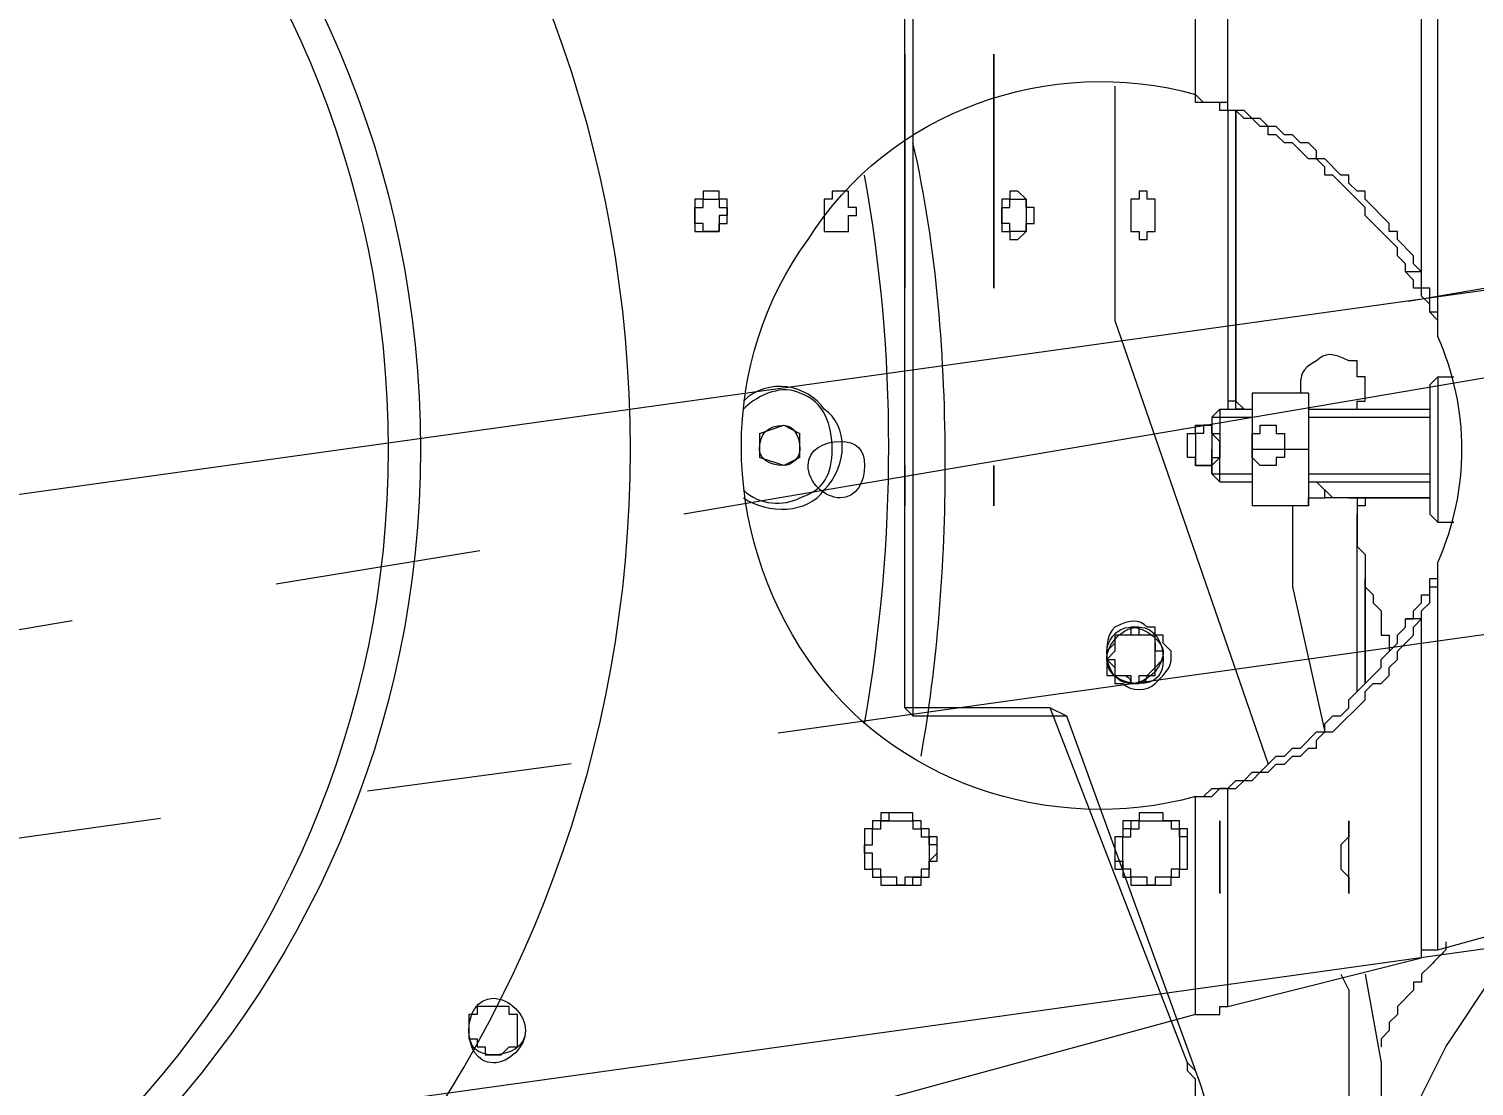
# Model space of a CAD drawing. Header units: millimetres. Extents: x 25083 to 52777, y 24772 to 45779.
# Drawn here: x 39231.9 to 39298.4, y 33597.2 to 33645.8 of the extents above; entities that cross this region are included whole.
import ezdxf

# ---------------------------------------------------------------- set-up
doc = ezdxf.new("R2010")
doc.units = ezdxf.units.MM
doc.layers.add('小车', color=7, linetype='Continuous')
doc.styles.get("Standard").update_dxf_attribs({"font": ''})
doc.styles.get('Standard').set_extended_font_data('SimSun')
doc.dimstyles.new('15', dxfattribs={"dimtxt": 15, "dimasz": 10, "dimexe": 2, "dimexo": 1, "dimgap": 1, "dimtad": 1, "dimdsep": 46, "dimtxsty": 'Standard', "dimcen": 2.5, "dimadec": 0, "dimazin": 0, "dimtfac": 1, "dimtmove": 2, "dimatfit": 3, "dimfxl": 1, "dimtolj": 1, "dimarcsym": 0})
doc.dimstyles.new('ISO-25', dxfattribs={"dimtxt": 2.5, "dimasz": 2.5, "dimexe": 1.25, "dimexo": 0.625, "dimtad": 1, "dimtxsty": 'Standard', "dimcen": 2.5, "dimadec": 0, "dimazin": 0, "dimtfac": 1, "dimtmove": 0, "dimatfit": 3, "dimfxl": 1, "dimarcsym": 0})

# ---------------------------------------------------------------- blocks, each defined once
blk = doc.blocks.new('*D925')
at = {"color": 0, "lineweight": -2}
for p, q in [((29677.862, 34881.662), (29677.862, 32448.293)), ((40733.017, 34757.645), (40733.017, 32448.293)), ((29680.362, 32449.543), (40730.517, 32449.543))]:
    blk.add_line(p, q, dxfattribs=at)
at = {"color": 0}
for points in [[(29680.362, 32449.96), (29680.362, 32449.127), (29677.862, 32449.543)], [(40730.517, 32449.127), (40730.517, 32449.96), (40733.017, 32449.543)]]:
    blk.add_solid(points, dxfattribs=at)
at = {"layer": 'DEFPOINTS', "color": 0}
for p in [(29677.862, 34882.287), (40733.017, 34758.27), (40733.017, 32449.543)]:
    blk.add_point(p, dxfattribs=at)
at = {"color": 0, "insert": (35205.439, 32451.628), "char_height": 2.5, "attachment_point": 5}
blk.add_mtext('11055,15', dxfattribs=at)
blk = doc.blocks.new('zw$D2F4')
at = {"color": 7, "lineweight": 5}
for points in [[(420.378, 238.784), (420.007, 238.784), (420.007, 238.412), (419.636, 238.412), (419.636, 238.041), (419.264, 238.041), (419.264, 237.298), (419.636, 236.927), (419.636, 236.556), (420.378, 236.556)], [(420.378, 236.556), (421.121, 236.556), (421.121, 236.927), (421.492, 236.927), (421.492, 237.298), (421.492, 238.412), (421.121, 238.412), (421.121, 238.784), (420.378, 238.784)], [(457.886, 228.386), (457.143, 228.386), (457.143, 228.014), (457.143, 227.643), (457.143, 227.272), (457.514, 227.272), (457.514, 226.9), (457.886, 226.9)], [(457.886, 226.9), (457.886, 227.272), (457.143, 227.272), (457.143, 227.643), (457.143, 228.014), (457.514, 228.014), (457.514, 228.386), (457.886, 228.386)], [(457.886, 226.9), (458.628, 226.9), (458.628, 227.272), (459, 227.272), (459, 228.014), (458.628, 228.014), (458.628, 228.386), (457.886, 228.386)], [(457.886, 228.386), (458.257, 228.386), (458.257, 228.014), (458.628, 228.014), (458.628, 227.643), (458.628, 227.272), (458.257, 227.272), (458.257, 226.9), (457.886, 226.9)], [(446.374, 224.301), (446.745, 225.415)], [(447.859, 225.415), (446.745, 225.415)], [(447.859, 225.415), (448.23, 224.301)], [(446.745, 223.558), (446.374, 224.301)], [(448.23, 224.301), (447.859, 223.558)], [(446.745, 223.558), (447.859, 223.558)], [(457.886, 222.444), (457.143, 222.444), (457.143, 222.073), (457.143, 221.33), (457.886, 221.33), (457.886, 220.959)], [(457.886, 220.959), (458.257, 220.959), (458.257, 221.33), (459, 221.33), (459, 221.701), (459, 222.073), (458.628, 222.073), (458.628, 222.444), (457.886, 222.444)], [(428.548, 220.587), (427.806, 220.587), (427.806, 220.216), (427.434, 220.216), (427.434, 219.845), (427.063, 219.845), (427.063, 218.359), (427.434, 218.359), (427.434, 217.616), (428.177, 217.616), (428.548, 217.245)], [(428.548, 220.587), (427.806, 220.587), (427.806, 220.216), (427.434, 220.216), (427.434, 219.845), (427.063, 219.845), (427.063, 217.988), (427.434, 217.988), (427.434, 217.616), (428.177, 217.616), (428.177, 217.245), (428.548, 217.245)], [(428.548, 217.616), (427.806, 217.616), (427.806, 217.988), (427.434, 217.988), (427.434, 218.359), (427.434, 218.73), (427.063, 218.73), (427.063, 219.102), (427.434, 219.102), (427.434, 219.845), (427.806, 219.845), (427.806, 220.216), (428.548, 220.216), (428.548, 220.587)], [(428.548, 217.245), (428.92, 217.245), (428.92, 217.616), (429.662, 217.616), (429.662, 217.988), (430.034, 217.988), (430.034, 218.359), (430.405, 218.359), (430.405, 219.845), (430.034, 219.845), (430.034, 220.216), (429.662, 220.216), (429.662, 220.587), (428.548, 220.587)], [(428.548, 217.245), (429.291, 217.245), (429.291, 217.616), (429.662, 217.616), (429.662, 217.988), (430.034, 217.988), (430.034, 218.359), (430.405, 218.359), (430.405, 219.473), (430.034, 219.473), (430.034, 220.216), (429.662, 220.216), (429.662, 220.587), (428.548, 220.587)], [(428.548, 220.587), (428.92, 220.587), (428.92, 220.216), (429.662, 220.216), (429.662, 219.845), (430.034, 219.845), (430.034, 219.473), (430.034, 218.359), (429.662, 218.359), (429.662, 217.988), (429.291, 217.988), (429.291, 217.616), (428.548, 217.616)], [(435.233, 218.73), (434.861, 218.359)], [(435.233, 218.73), (514.332, 218.73)], [(435.233, 212.046), (435.233, 218.73)], [(444.517, 218.73), (445.259, 218.73), (446.374, 218.73)], [(446.374, 218.73), (445.259, 218.73), (444.517, 218.73)], [(444.517, 218.73), (446.374, 218.73)], [(446.374, 218.73), (444.517, 218.73)], [(454.543, 218.73), (465.313, 218.73)], [(465.313, 218.73), (454.543, 218.73)], [(514.332, 218.359), (434.861, 218.359)], [(434.861, 218.359), (434.861, 211.303)], [(444.517, 214.645), (446.374, 214.645)], [(446.374, 214.645), (444.517, 214.645)], [(465.313, 214.645), (461.228, 214.645), (460.114, 214.645), (454.543, 214.645)], [(454.543, 214.645), (459, 214.645), (459.742, 214.645), (465.313, 214.645)], [(455.286, 214.645), (464.941, 214.645)], [(464.941, 214.645), (455.286, 214.645)], [(457.886, 214.274), (457.143, 214.274), (457.143, 213.903), (456.772, 213.903), (456.772, 213.531), (457.143, 213.16), (457.514, 213.16), (457.514, 212.789), (457.886, 212.789)], [(457.886, 213.16), (457.143, 213.16), (457.143, 213.531), (457.143, 213.903), (457.514, 213.903), (457.514, 214.274), (457.886, 214.274)], [(457.886, 212.789), (458.257, 212.789), (458.257, 213.16), (458.628, 213.16), (459, 213.531), (459, 213.903), (458.628, 213.903), (458.628, 214.274), (457.886, 214.274)], [(457.886, 214.274), (458.257, 214.274), (458.257, 213.903), (458.628, 213.903), (458.628, 213.531), (458.628, 213.16), (457.886, 213.16)], [(418.893, 205.733), (435.233, 212.046)], [(435.233, 212.046), (434.861, 211.303)], [(434.861, 211.303), (418.522, 205.362)], [(437.461, 209.446), (436.718, 209.446), (436.718, 209.075), (436.347, 209.075), (436.347, 208.704)], [(437.832, 209.446), (437.461, 209.446), (437.09, 209.075), (436.718, 209.075), (436.718, 208.704), (436.718, 208.332), (436.347, 208.332), (436.347, 207.961), (436.718, 207.961), (436.718, 207.218), (437.832, 207.218)], [(437.461, 209.446), (437.461, 209.075), (437.09, 209.075)], [(438.575, 208.332), (438.575, 209.075), (437.832, 209.075), (437.461, 209.446)], [(437.832, 207.218), (438.575, 207.218), (438.575, 207.59), (438.575, 207.961), (438.946, 207.961), (438.946, 208.332), (438.575, 208.332), (438.575, 209.075), (438.204, 209.075), (437.832, 209.446)], [(428.548, 209.075), (427.806, 209.075), (427.806, 208.704), (427.434, 208.704), (427.434, 208.332), (427.063, 208.332), (427.063, 206.476), (427.434, 206.476), (427.434, 206.104), (427.806, 206.104), (427.806, 205.733), (428.548, 205.733)], [(428.548, 209.075), (428.177, 209.075), (428.177, 208.704), (427.434, 208.704), (427.434, 208.332), (427.063, 208.332), (427.063, 206.476), (427.434, 206.476), (427.434, 206.104), (427.806, 206.104), (427.806, 205.733), (428.548, 205.733)], [(428.548, 205.733), (429.291, 205.733), (429.291, 206.104), (430.034, 206.104), (430.034, 206.476), (430.034, 206.847), (430.405, 206.847), (430.405, 207.961), (430.034, 207.961), (430.034, 208.704), (429.291, 208.704), (429.291, 209.075), (428.548, 209.075)], [(428.548, 205.733), (429.662, 205.733), (429.662, 206.104), (430.034, 206.104), (430.034, 206.476), (430.034, 206.847), (430.405, 206.847), (430.405, 207.961), (430.034, 207.961), (430.034, 208.332), (429.662, 208.332), (429.662, 208.704), (429.291, 208.704), (429.291, 209.075), (428.548, 209.075)], [(453.058, 209.075), (432.633, 202.019)], [(437.09, 209.075), (436.718, 209.075), (436.718, 208.704)], [(463.827, 209.075), (453.058, 209.075)], [(428.548, 206.104), (427.806, 206.104), (427.806, 206.476), (427.434, 206.476), (427.434, 206.847), (427.434, 207.218), (427.063, 207.218), (427.063, 207.59), (427.434, 207.59), (427.434, 208.332), (427.806, 208.332), (427.806, 208.704), (428.548, 208.704)], [(428.548, 208.704), (429.291, 208.704), (429.291, 208.332), (429.662, 208.332), (429.662, 207.961), (430.034, 207.961), (430.034, 206.476), (429.662, 206.476), (429.662, 206.104), (428.548, 206.104)], [(438.575, 207.59), (438.575, 208.332)], [(457.886, 208.332), (457.143, 208.332), (457.143, 207.961), (456.772, 207.961), (456.772, 207.59), (457.143, 207.59), (457.143, 207.218), (457.886, 207.218)], [(457.886, 207.218), (458.628, 207.218), (458.628, 207.59), (459, 207.59), (459, 207.961), (458.628, 207.961), (458.628, 208.332), (457.886, 208.332)], [(408.124, 207.961), (408.495, 207.961), (409.609, 206.847), (409.98, 206.847), (410.723, 206.104), (411.466, 206.104), (411.466, 205.733), (412.58, 205.733), (412.58, 205.362), (414.808, 205.362), (415.179, 204.99), (415.551, 204.99), (415.551, 205.362), (418.15, 205.362), (418.522, 205.733), (418.893, 205.733)], [(437.461, 206.476), (437.832, 206.476), (438.204, 206.847), (438.575, 206.847), (438.575, 207.218), (438.946, 207.218), (438.946, 207.59)], [(438.204, 207.218), (438.575, 207.218), (438.575, 207.59)], [(437.461, 206.847), (437.832, 206.847), (437.832, 207.218), (438.204, 207.218)], [(438.204, 207.218), (437.832, 207.218)], [(418.893, 205.733), (418.522, 205.362)], [(447.116, 204.247), (446.745, 204.247), (446.374, 204.619), (446.374, 205.362), (446.745, 205.362), (446.745, 205.733), (447.116, 205.733)], [(447.116, 205.733), (447.859, 205.733), (447.859, 205.362), (448.23, 205.362), (448.23, 204.99), (448.23, 204.619), (447.859, 204.619), (447.859, 204.247), (447.116, 204.247)], [(431.148, 205.362), (431.148, 204.99), (431.519, 204.619), (431.519, 204.247)], [(447.116, 205.362), (446.374, 205.362), (446.374, 204.99), (446.374, 204.619), (446.745, 204.619), (446.745, 204.247), (447.116, 204.247)], [(447.116, 204.247), (447.488, 204.247), (447.859, 204.619), (448.23, 204.619), (448.23, 204.99), (447.859, 204.99), (447.859, 205.362), (447.116, 205.362)], [(462.713, 204.247), (463.085, 204.247), (463.085, 205.362), (463.456, 205.362)], [(426.691, 204.247), (427.806, 204.247), (428.177, 204.247), (430.034, 204.247)], [(430.034, 204.247), (428.92, 204.247), (426.691, 204.247)], [(427.063, 204.247), (429.662, 204.247)], [(429.662, 204.247), (427.063, 204.247)], [(431.519, 203.876), (431.519, 204.247)], [(431.519, 204.247), (431.519, 203.876), (431.891, 203.505), (431.891, 203.133), (432.262, 202.762), (432.262, 202.391), (433.005, 201.648), (433.005, 201.277), (433.376, 200.905), (433.376, 200.534), (434.119, 199.791), (434.119, 199.42), (434.49, 199.42), (434.861, 199.048), (434.861, 198.677), (435.233, 198.306), (435.604, 198.306), (437.09, 196.82), (437.461, 196.82), (438.204, 196.078), (438.575, 196.078), (438.946, 195.706), (439.318, 195.706)], [(446.002, 204.619), (445.631, 204.247)], [(445.631, 204.247), (447.116, 204.247)], [(445.631, 204.247), (445.631, 202.762)], [(447.116, 204.619), (446.002, 204.619)], [(446.002, 204.619), (447.116, 204.619)], [(448.602, 204.619), (447.116, 204.619)], [(448.602, 204.619), (447.116, 204.619)], [(448.973, 204.247), (447.116, 204.247)], [(448.602, 204.619), (448.973, 204.247)], [(448.973, 204.247), (448.973, 202.762)], [(455.286, 195.706), (455.657, 195.706), (456.029, 196.078), (456.4, 196.078), (457.886, 197.563), (458.257, 197.563), (459.742, 199.048), (459.742, 199.42), (460.114, 199.42), (460.485, 199.791), (460.485, 200.162), (461.228, 200.905), (461.228, 201.277), (461.599, 201.648), (461.599, 202.019), (461.971, 202.019), (461.971, 202.391), (462.342, 202.762), (462.342, 203.133), (462.713, 203.505), (462.713, 204.247)], [(462.713, 203.876), (462.713, 204.247)], [(462.713, 203.876), (448.973, 203.876)], [(448.973, 203.133), (449.344, 203.505)], [(448.973, 203.505), (448.973, 203.133)], [(448.973, 203.133), (448.973, 203.505)], [(448.973, 203.133), (448.973, 203.505), (449.344, 203.505)], [(449.344, 203.505), (449.344, 203.876)], [(449.344, 203.505), (462.713, 203.505)], [(462.713, 203.505), (449.344, 203.505)], [(444.517, 200.162), (444.517, 202.762)], [(447.116, 202.762), (444.517, 202.762)], [(444.888, 202.762), (444.517, 202.762)], [(449.716, 202.762), (444.888, 202.762)], [(447.116, 201.277), (446.745, 201.277), (446.745, 201.648), (446.374, 201.648), (446.374, 202.019), (446.374, 202.391), (446.745, 202.762), (447.116, 202.762)], [(447.116, 200.162), (447.116, 202.762)], [(449.716, 202.762), (447.116, 202.762)], [(447.116, 202.762), (447.859, 202.762), (447.859, 202.391), (448.23, 202.391), (448.23, 201.648), (447.859, 201.648), (447.859, 201.277), (447.116, 201.277)], [(449.716, 200.162), (449.716, 202.762)], [(440.803, 200.905), (434.119, 199.42)], [(444.517, 200.905), (440.803, 200.905)], [(447.116, 200.162), (444.517, 200.162)], [(444.517, 200.162), (444.888, 200.162)], [(444.888, 200.162), (444.888, 199.42)], [(445.631, 200.162), (444.888, 200.162)], [(445.631, 200.162), (444.888, 200.162)], [(447.116, 200.162), (445.631, 200.162)], [(447.116, 200.162), (445.631, 200.162)], [(445.631, 200.162), (445.631, 194.592)], [(449.716, 200.162), (447.116, 200.162)], [(448.973, 200.162), (447.116, 200.162)], [(448.973, 200.162), (447.116, 200.162)], [(449.716, 200.162), (448.973, 200.162)], [(449.716, 200.162), (448.973, 200.162)], [(448.973, 200.162), (448.973, 194.592)], [(444.888, 199.048), (445.631, 199.791)], [(444.888, 199.42), (445.259, 199.42)], [(444.888, 198.306), (444.888, 199.42)], [(444.888, 194.592), (444.888, 199.048)], [(422.235, 198.306), (409.98, 198.306)], [(422.978, 198.677), (422.235, 198.306)], [(430.034, 198.306), (429.291, 198.306), (428.92, 198.677), (427.806, 198.677), (427.434, 198.306), (426.691, 198.306)], [(426.691, 198.306), (430.034, 198.306)], [(444.888, 198.306), (444.888, 197.934)], [(450.087, 197.563), (450.458, 197.563), (450.458, 197.934), (451.201, 197.934), (451.201, 198.306)], [(422.978, 197.563), (418.893, 196.82)], [(435.975, 197.934), (444.145, 197.934)], [(436.347, 197.563), (441.174, 197.563)], [(441.546, 197.563), (436.347, 197.563)], [(444.517, 197.934), (442.66, 197.934), (442.289, 197.563), (440.803, 197.563), (440.432, 197.192), (440.06, 197.192), (439.689, 196.82), (438.575, 196.82), (438.575, 196.449), (437.832, 196.449)], [(444.888, 197.192), (444.888, 197.563), (444.517, 197.563), (444.517, 197.934)], [(448.973, 197.934), (449.344, 197.934), (449.344, 197.563), (450.087, 197.563)], [(418.893, 196.82), (409.98, 196.82)], [(423.349, 194.592), (422.978, 194.963), (422.607, 194.963), (422.607, 195.335), (422.235, 195.335), (421.492, 196.078), (421.121, 196.078), (420.75, 196.449), (420.378, 196.449), (420.007, 196.82), (419.636, 196.82)], [(413.694, 196.078), (415.922, 195.706), (419.636, 193.849), (422.978, 191.621), (425.577, 188.65)], [(439.318, 194.963), (439.318, 195.706)], [(439.318, 195.706), (439.318, 195.335), (439.689, 195.335), (440.06, 194.963), (440.432, 194.963), (440.432, 194.592), (441.174, 194.592), (441.174, 194.221), (441.917, 194.221)], [(452.687, 194.221), (453.058, 194.221), (453.429, 194.592), (453.801, 194.592), (454.172, 194.963), (454.543, 194.963), (454.543, 195.335), (454.915, 195.335), (455.286, 195.706)], [(455.286, 194.963), (455.286, 195.706)], [(444.145, 194.592), (443.774, 194.221)], [(450.458, 194.221), (443.774, 194.221)], [(443.774, 194.221), (443.774, 193.478)], [(450.087, 194.592), (444.145, 194.592)], [(450.458, 194.221), (450.087, 194.592)], [(450.458, 194.221), (450.458, 193.478)]]:
    blk.add_lwpolyline(points, dxfattribs=at)
at = {"color": 7, "lineweight": 0}
for points in [[(421.121, 205.362), (412.208, 238.041)], [(421.121, 205.362), (431.148, 205.362)], [(421.121, 205.362), (421.121, 204.247), (421.492, 204.247), (421.492, 203.876)], [(431.148, 205.362), (431.148, 204.619), (431.519, 204.247), (431.519, 203.876)], [(462.713, 203.876), (463.085, 203.876), (463.085, 204.99), (463.456, 205.362)], [(463.456, 205.362), (473.111, 205.362)], [(446.002, 204.619), (446.002, 202.762)], [(448.602, 204.619), (448.602, 202.762)], [(421.492, 203.876), (431.519, 203.876)], [(421.492, 203.876), (423.721, 194.963)], [(431.519, 203.876), (431.519, 203.505), (431.891, 203.133), (431.891, 202.762), (432.262, 202.391), (432.262, 202.019), (432.633, 201.648), (432.633, 201.277), (433.005, 200.905), (433.005, 200.534), (433.376, 200.162), (433.376, 199.791), (433.747, 199.791), (434.119, 199.42), (434.119, 199.048), (435.604, 197.563), (435.975, 197.563), (436.347, 197.192), (436.347, 196.82), (436.718, 196.449), (437.09, 196.449), (437.461, 196.078), (437.832, 196.078), (438.575, 195.335), (438.946, 195.335), (439.318, 194.963)], [(455.286, 194.963), (455.657, 195.335), (456.029, 195.335), (456.772, 196.078), (457.143, 196.078), (457.143, 196.449), (457.514, 196.449), (458.628, 197.563), (459, 197.563), (459, 197.934), (459.371, 198.306), (459.742, 198.306), (459.742, 198.677), (460.485, 199.42), (460.485, 199.791), (460.857, 199.791), (461.228, 200.162), (461.228, 200.534), (461.599, 200.905), (461.599, 201.277), (461.971, 201.648), (461.971, 202.019), (462.342, 202.391), (462.342, 202.762), (462.713, 203.133), (462.713, 203.876)], [(462.713, 203.876), (473.111, 203.876)], [(446.002, 200.162), (446.002, 194.592)], [(448.602, 200.162), (448.602, 194.592)], [(423.721, 194.963), (439.318, 194.963)], [(423.721, 194.963), (424.092, 194.963), (424.092, 194.221)], [(439.318, 194.963), (439.689, 194.963), (440.06, 194.592), (440.803, 194.592), (440.803, 194.221), (441.917, 194.221)], [(452.687, 194.221), (453.429, 194.221), (453.429, 194.592), (454.543, 194.592), (454.543, 194.963), (455.286, 194.963)], [(455.286, 194.963), (470.512, 194.963)], [(424.092, 194.221), (441.917, 194.221)], [(424.092, 194.221), (427.063, 183.451)], [(452.315, 194.221), (470.14, 194.221)], [(452.315, 194.221), (452.687, 194.221)]]:
    blk.add_lwpolyline(points, dxfattribs=at)
at = {"color": 7, "lineweight": 5}
for points in [[(447.116, 334.594), (421.492, 334.594), (400.696, 313.798), (400.696, 287.803), (400.696, 262.179), (421.492, 241.012), (447.116, 241.012), (473.111, 241.012), (493.907, 262.179), (493.907, 287.803), (493.907, 313.798), (473.111, 334.594), (447.116, 334.594)], [(447.116, 333.48), (422.235, 333.48), (401.81, 313.056), (401.81, 287.803), (401.81, 262.922), (422.235, 242.497), (447.116, 242.497), (472.369, 242.497), (492.793, 262.922), (492.793, 287.803), (492.793, 313.056), (472.369, 333.48), (447.116, 333.48)], [(420.378, 238.784), (419.636, 238.784), (418.893, 238.412), (418.893, 237.67), (418.893, 236.927), (419.636, 236.184), (420.378, 236.184), (421.121, 236.184), (421.864, 236.927), (421.864, 237.67), (421.864, 238.412), (421.121, 238.784), (420.378, 238.784)], [(420.378, 238.784), (419.636, 238.784), (419.264, 238.412), (419.264, 237.67), (419.264, 236.927), (419.636, 236.184), (420.378, 236.184), (421.121, 236.184), (421.864, 236.927), (421.864, 237.67), (421.864, 238.412), (421.121, 238.784), (420.378, 238.784)], [(447.116, 225.415), (446.745, 225.415), (446.374, 225.044), (446.374, 224.301), (446.374, 223.929), (446.745, 223.558), (447.116, 223.558), (447.859, 223.558), (448.23, 223.929), (448.23, 224.301), (448.23, 225.044), (447.859, 225.415), (447.116, 225.415)], [(446.374, 223.187), (445.631, 223.187), (444.888, 222.444), (444.888, 221.701), (444.888, 220.959), (445.631, 220.587), (446.374, 220.587), (447.116, 220.587), (447.488, 220.959), (447.488, 221.701), (447.488, 222.444), (447.116, 223.187), (446.374, 223.187)], [(446.374, 223.187), (445.631, 223.187), (444.888, 222.444), (444.888, 221.701), (444.888, 220.959), (445.631, 220.587), (446.374, 220.587), (447.116, 220.587), (447.488, 220.959), (447.488, 221.701), (447.488, 222.444), (447.116, 223.187), (446.374, 223.187)], [(437.832, 209.446), (437.09, 209.446), (436.347, 209.075), (436.347, 208.332), (436.347, 207.59), (437.09, 206.847), (437.832, 206.847), (438.204, 206.847), (438.946, 207.59), (438.946, 208.332), (438.946, 209.075), (438.204, 209.446), (437.832, 209.446)], [(437.461, 209.446), (436.718, 209.446), (436.347, 208.704), (436.347, 207.961), (436.347, 207.218), (436.718, 206.847), (437.461, 206.847), (438.204, 206.847), (438.946, 207.218), (438.946, 207.961), (438.946, 208.704), (438.204, 209.446), (437.461, 209.446)]]:
    blk.add_open_spline(points, degree=3, knots=[0, 0, 0, 0, 1, 1, 1, 2, 2, 2, 3, 3, 3, 4, 4, 4, 4], dxfattribs=at)
for points in [[(391.412, 278.148), (396.24, 251.039), (419.636, 231.357), (447.116, 231.357)], [(447.116, 231.357), (474.597, 231.357), (498.364, 251.039), (503.191, 278.148)], [(444.888, 226.158), (444.145, 225.044), (444.145, 223.187), (445.259, 222.444)], [(445.259, 226.158), (444.517, 225.415), (444.517, 224.301), (444.888, 223.558)], [(449.716, 223.558), (450.087, 224.301), (449.716, 225.415), (448.973, 226.158)], [(448.973, 222.444), (450.087, 223.187), (450.458, 225.044), (449.344, 226.158)], [(444.888, 223.558), (445.259, 222.444), (446.002, 222.073), (447.116, 222.073)], [(447.116, 222.073), (448.23, 222.073), (449.344, 222.444), (449.716, 223.558)], [(445.259, 222.444), (446.374, 221.33), (448.23, 221.33), (448.973, 222.444)], [(434.49, 220.587), (443.031, 219.102), (451.573, 219.102), (459.742, 220.587)], [(446.374, 216.874), (451.201, 216.874), (456.4, 217.245), (461.228, 218.359)], [(433.005, 217.988), (437.09, 217.245), (441.917, 216.874), (446.374, 216.874)], [(438.946, 209.075), (438.575, 209.446), (438.204, 209.446), (437.461, 209.446)], [(438.946, 207.59), (439.318, 207.961), (439.318, 208.332), (438.946, 209.075)], [(436.347, 208.704), (435.975, 208.332), (435.975, 207.59), (436.347, 207.218)], [(436.718, 208.704), (436.718, 208.704), (436.718, 208.332), (436.347, 208.332)], [(436.347, 208.332), (436.347, 207.961), (436.347, 207.59), (436.718, 207.59)], [(436.718, 208.704), (436.718, 208.704), (436.718, 208.704), (436.718, 208.704)], [(408.124, 207.59), (410.723, 204.619), (414.808, 203.876), (418.522, 205.362)], [(436.718, 207.59), (437.09, 207.218), (437.461, 206.847), (437.461, 206.847)], [(436.347, 207.218), (436.718, 206.847), (437.09, 206.476), (437.461, 206.476)], [(448.973, 203.505), (448.973, 203.505), (448.973, 203.505), (448.973, 203.505)], [(450.087, 200.534), (450.087, 200.534), (449.716, 200.534), (449.716, 200.534)], [(451.201, 199.791), (450.83, 200.534), (450.458, 200.534), (450.087, 200.534)], [(451.201, 198.306), (451.573, 199.048), (451.573, 199.42), (451.201, 199.791)], [(444.888, 197.934), (444.888, 197.934), (444.517, 197.934), (444.517, 197.934)], [(444.888, 197.934), (444.888, 197.934), (444.888, 197.563), (444.888, 197.563)], [(444.888, 197.563), (444.888, 197.192), (444.888, 197.192), (444.888, 196.82)], [(444.888, 196.82), (444.888, 196.078), (444.888, 195.335), (444.888, 194.592)], [(424.092, 193.849), (423.721, 194.221), (423.721, 194.221), (423.349, 194.592)], [(424.463, 193.849), (424.092, 193.849), (424.092, 193.849), (424.092, 193.849)]]:
    blk.add_open_spline(points, degree=3, dxfattribs=at)
at = {"color": 7, "lineweight": 0}
for points in [[(437.461, 223.187), (443.403, 227.272), (451.201, 227.272), (456.772, 223.187)], [(431.148, 205.362), (429.291, 212.046), (431.891, 219.473), (437.461, 223.187)], [(456.772, 223.187), (462.713, 219.473), (465.313, 212.046), (463.456, 205.362)], [(441.917, 194.221), (445.259, 192.735), (448.973, 192.735), (452.315, 194.221)]]:
    blk.add_open_spline(points, degree=3, dxfattribs=at)
blk = doc.blocks.new('*D469')
at = {"layer": 'DEFPOINTS', "color": 0}
for p in [(36061.191, 116692.222), (36180.039, 116685.352), (36180.039, 116527.033)]:
    blk.add_point(p, dxfattribs=at)
at = {"layer": '小车', "color": 0, "linetype": 'Continuous', "lineweight": -2}
for p, q in [((36061.191, 116691.222), (36061.191, 116525.033)), ((36180.039, 116684.352), (36180.039, 116525.033)), ((36071.191, 116527.033), (36084.175, 116527.033)), ((36170.039, 116527.033), (36146.425, 116527.033))]:
    blk.add_line(p, q, dxfattribs=at)
at = {"layer": '小车', "color": 0}
for points in [[(36071.191, 116528.7), (36071.191, 116525.366), (36061.191, 116527.033)], [(36170.039, 116528.7), (36170.039, 116525.366), (36180.039, 116527.033)]]:
    blk.add_solid(points, dxfattribs=at)
at = {"layer": '小车', "color": 0, "insert": (36115.3, 116527.033), "char_height": 15, "attachment_point": 5}
blk.add_mtext('\\A1;118.85', dxfattribs=at)
blk = doc.blocks.new('*D470')
at = {"layer": 'DEFPOINTS', "color": 0}
for p in [(36180.039, 116639.326), (36197.537, 116639.326), (36197.537, 116438.26)]:
    blk.add_point(p, dxfattribs=at)
at = {"layer": '小车', "color": 0, "linetype": 'Continuous', "lineweight": -2}
for p, q in [((36180.039, 116638.326), (36180.039, 116436.26)), ((36197.537, 116638.326), (36197.537, 116436.26)), ((36170.039, 116438.26), (36160.039, 116438.26)), ((36180.039, 116438.26), (36197.537, 116438.26)), ((36207.537, 116438.26), (36217.537, 116438.26))]:
    blk.add_line(p, q, dxfattribs=at)
at = {"layer": '小车', "color": 0}
for points in [[(36170.039, 116439.926), (36170.039, 116436.593), (36180.039, 116438.26)], [(36207.537, 116439.926), (36207.537, 116436.593), (36197.537, 116438.26)]]:
    blk.add_solid(points, dxfattribs=at)
at = {"layer": '小车', "color": 0, "insert": (36193.655, 116438.26), "char_height": 15, "attachment_point": 5}
blk.add_mtext('\\A1;17.5', dxfattribs=at)
blk = doc.blocks.new('A$C1A4175F5')
at = {"layer": '小车', "color": 7, "lineweight": 0}
for points in [[(229.857, 438.575), (686.91, 374.882)], [(299.15, 428.916), (264.853, 434.795)], [(63.554, 431.436), (682.71, 345.205)]]:
    blk.add_lwpolyline(points, dxfattribs=at)
at = {"layer": '小车', "color": 1, "lineweight": 0}
for points in [[(285.571, 427.096), (332.466, 419.117)], [(341.845, 417.437), (351.224, 415.897)], [(280.951, 415.617), (328.127, 409.038)], [(360.603, 414.217), (407.498, 406.238)], [(337.646, 407.638), (347.025, 406.378)], [(356.544, 405.118), (403.719, 398.539)]]:
    blk.add_lwpolyline(points, dxfattribs=at)
at = {"layer": '小车'}
for base, p1, p2, picture, middle in [((212.358, 337.78), (93.511, 502.968), (212.358, 496.098), '*D469', (147.619, 337.78)), ((229.857, 249.006), (212.358, 450.073), (229.857, 450.073), '*D470', (225.974, 249.006))]:
    dim = blk.add_linear_dim(base=base, p1=p1, p2=p2, dimstyle='15', override={"dimfxl": 0.18}, dxfattribs=at)
    dim.commit()
    dim.dimension.update_dxf_attribs({"geometry": picture, "text_midpoint": middle, "dimtype": 128, "insert": (-35967.681, -116189.253)})
blk = doc.blocks.new('zw$50CE')
blk.add_blockref('zw$D2F4', (22.01, 103.569))
at = {"layer": '小车', "ltscale": 10, "xscale": -1, "rotation": 270}
blk.add_blockref('A$C1A4175F5', (47.032, 0), dxfattribs=at)

msp = doc.modelspace()

# ---------------------------------------------------------------- block references
at = {"rotation": 90}
msp.add_blockref('zw$50CE', (39594.481, 33157.316), dxfattribs=at)

# ---------------------------------------------------------------- dimensions: what is measured, and where the dimension line sits
dim = msp.add_linear_dim(base=(40733.0166, 32449.5434), p1=(29677.8617, 34882.2868), p2=(40733.0166, 34758.2702), dimstyle='ISO-25')
dim.commit()
dim.dimension.update_dxf_attribs({"geometry": '*D925', "text_midpoint": (35205.4391, 32449.5434), "dimtype": 160})

doc.saveas('drawing.dxf')
